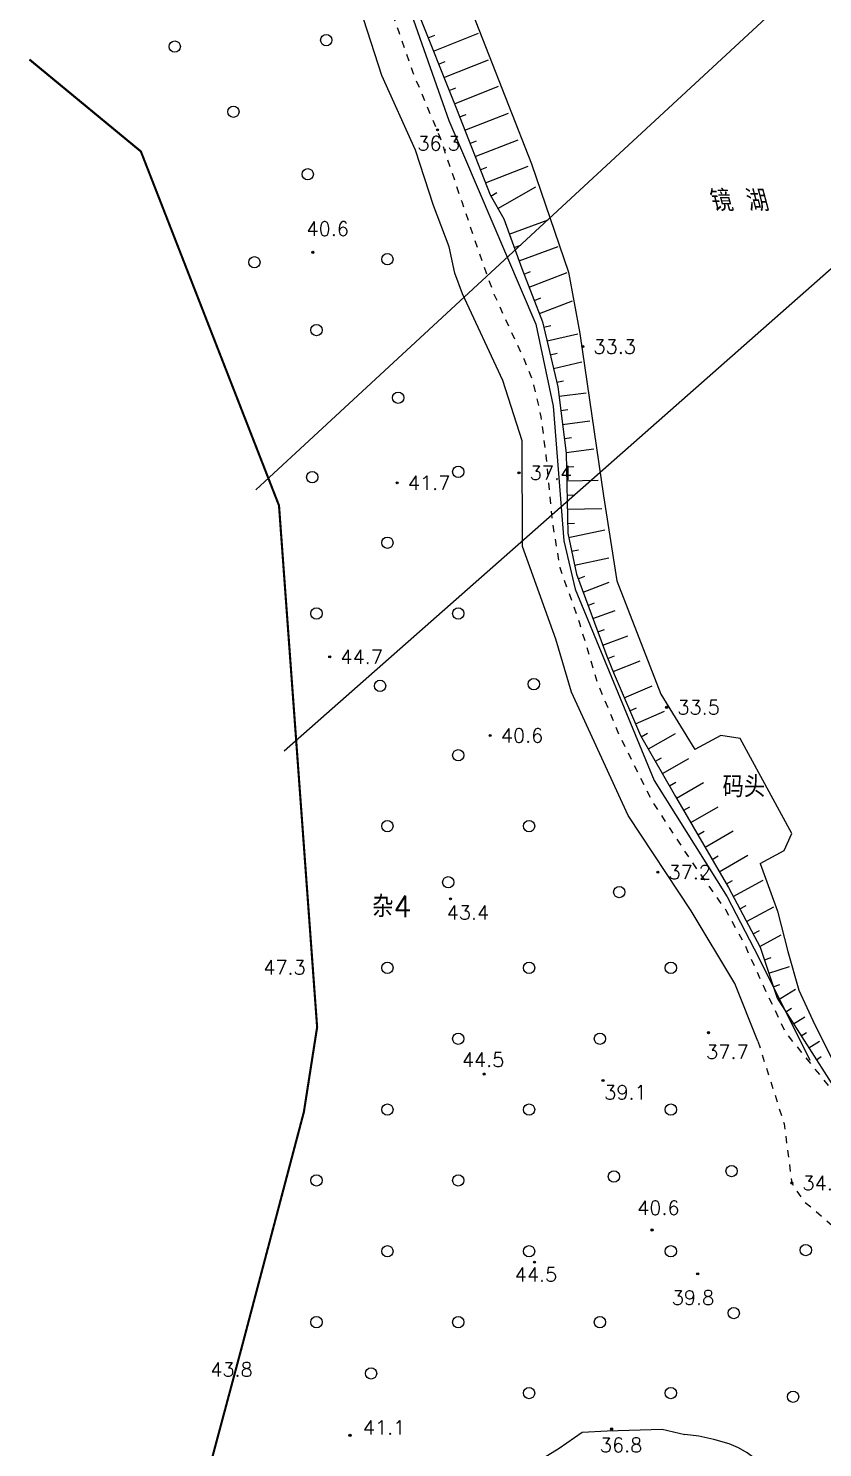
# Model space of a CAD drawing. Extents: x 115374 to 116875, y 149866 to 152432.
# Drawn here: x 115569.1 to 115681.2, y 151212.5 to 151412.7 of the extents above; entities that cross this region are included whole.
import ezdxf
from ezdxf.enums import TextEntityAlignment as Align

# ---------------------------------------------------------------- set-up
doc = ezdxf.new("R2010")
doc.units = 0
doc.header["$MEASUREMENT"] = 0
doc.header["$PDMODE"] = 32
doc.header["$PDSIZE"] = 0.3
doc.linetypes.add('X6', pattern=[2, 1, -1])
doc.layers.get('0').update_dxf_attribs({"linetype": 'CONTINUOUS'})
for name, color, linetype in [('DLSS', 5, 'CONTINUOUS'), ('DMTZ', 5, 'CONTINUOUS'), ('GCD', 1, 'CONTINUOUS'), ('GXYZ', 2, 'CONTINUOUS'), ('SXSS', 5, 'CONTINUOUS'), ('YZH', 2, 'CONTINUOUS'), ('ZBTZ', 5, 'CONTINUOUS')]:
    doc.layers.add(name, color=color, linetype=linetype)
doc.styles.add('HZ', font='rs.shx', dxfattribs={"bigfont": 'hztxt.shx'})
doc.linetypes.add('X18', pattern='A,9.4,[169,symbolx.shx,S=1,R=-90,X=0,Y=-0.15],0.6', length=10)
doc.linetypes.add('X34', pattern='A,2,[150,symbolx.shx,S=1,R=0,X=0,Y=0],1e-11', length=2)
doc.linetypes.add('X36', pattern='A,2,[4,symbolt.shx,S=1,R=180,X=0,Y=0],2,[28,symbolt.shx,S=1,R=180,X=0,Y=0],1e-11', length=4)
doc.linetypes.add('X4', pattern='A,0,-1e-09,[149,symbolx.shx,S=0.15,R=0,X=0,Y=0],-1.6', length=1.6)
doc.linetypes.add('X49', pattern='A,0,[5,symbolt.shx,S=1,R=0,X=0,Y=0],-10', length=10)

# ---------------------------------------------------------------- blocks, each defined once
blk = doc.blocks.new('GC122')
blk.add_circle((0, 0), 0.8)

msp = doc.modelspace()

# ---------------------------------------------------------------- linework, layer by layer
at = {"layer": 'DLSS', "linetype": 'X6', "flags": 128}
msp.add_lwpolyline([(115683.3, 151261.99), (115675.95, 151271.11), (115672.91, 151277.51), (115670.23, 151283.42), (115667.56, 151288.33), (115662.75, 151295.16), (115657.17, 151303.69), (115652.47, 151313.13), (115649.47, 151320.37), (115646.94, 151328.75), (115644.18, 151336.6), (115643.11, 151343.06), (115642.2, 151352.44), (115641.51, 151357.94), (115640.38, 151362.85), (115639.1, 151366.05), (115634.87, 151375.17), (115632.74, 151381.14), (115630.33, 151388.24), (115627.28, 151397.25), (115623.38, 151406.59), (115621.46, 151412.19), (115618.4, 151420.35), (115616.32, 151426.27), (115614.13, 151433.53), (115611.77, 151440.24), (115609.21, 151445.9), (115604.62, 151453.64), (115601.73, 151457.91), (115600.22, 151460.2), (115598.3, 151466.98), (115595.95, 151478.66), (115594.88, 151483.52), (115593.65, 151488.84), (115592.85, 151491.83), (115591.62, 151495.35), (115591.98, 151500)], dxfattribs=at)
at = {"layer": 'DLSS', "linetype": 'Continuous', "elevation": 33.62, "flags": 128}
msp.add_lwpolyline([(115672.37, 151294.9), (115675.76, 151296.74), (115676.85, 151299.14), (115669.55, 151312.52), (115666.86, 151312.93), (115663.17, 151310.99)], dxfattribs=at)
at = {"layer": 'DLSS', "linetype": 'X6', "elevation": 35.13, "flags": 128}
msp.add_lwpolyline([(115672.07, 151269.81), (115675.77, 151258.14), (115676.86, 151249.8), (115678.42, 151247.37), (115683.35, 151243.08), (115685.96, 151242.14)], dxfattribs=at)
at = {"layer": 'DMTZ', "linetype": 'Continuous'}
for p, q in [((115626.28, 151409.53), (115632.66, 151412.07)), ((115626.28, 151409.53), (115632.66, 151412.07)), ((115626.28, 151409.53), (115632.66, 151412.07)), ((115626.28, 151409.53), (115632.66, 151412.07)), ((115625.54, 151411.38), (115626.47, 151411.76)), ((115625.54, 151411.38), (115626.47, 151411.76)), ((115625.54, 151411.38), (115626.47, 151411.76)), ((115625.54, 151411.38), (115626.47, 151411.76)), ((115627.02, 151407.67), (115627.95, 151408.04)), ((115627.02, 151407.67), (115627.95, 151408.04)), ((115627.02, 151407.67), (115627.95, 151408.04)), ((115627.02, 151407.67), (115627.95, 151408.04)), ((115627.77, 151405.81), (115634.05, 151408.32)), ((115627.77, 151405.81), (115634.05, 151408.32)), ((115627.77, 151405.81), (115634.05, 151408.32)), ((115627.77, 151405.81), (115634.05, 151408.32)), ((115628.51, 151403.96), (115629.44, 151404.33)), ((115628.51, 151403.96), (115629.44, 151404.33)), ((115628.51, 151403.96), (115629.44, 151404.33)), ((115628.51, 151403.96), (115629.44, 151404.33)), ((115629.25, 151402.1), (115635.45, 151404.57)), ((115629.25, 151402.1), (115635.45, 151404.57)), ((115629.25, 151402.1), (115635.45, 151404.57)), ((115629.25, 151402.1), (115635.45, 151404.57)), ((115629.98, 151400.24), (115630.92, 151400.6)), ((115629.98, 151400.24), (115630.92, 151400.6)), ((115629.98, 151400.24), (115630.92, 151400.6)), ((115629.98, 151400.24), (115630.92, 151400.6)), ((115630.71, 151398.37), (115636.86, 151400.78)), ((115630.71, 151398.37), (115636.86, 151400.78)), ((115630.71, 151398.37), (115636.86, 151400.78)), ((115630.71, 151398.37), (115636.86, 151400.78)), ((115631.44, 151396.51), (115632.37, 151396.88)), ((115631.44, 151396.51), (115632.37, 151396.88)), ((115631.44, 151396.51), (115632.37, 151396.88)), ((115631.44, 151396.51), (115632.37, 151396.88)), ((115632.17, 151394.65), (115638.26, 151397.03)), ((115632.17, 151394.65), (115638.26, 151397.03)), ((115632.17, 151394.65), (115638.26, 151397.03)), ((115632.17, 151394.65), (115638.26, 151397.03)), ((115632.9, 151392.79), (115633.83, 151393.15)), ((115632.9, 151392.79), (115633.83, 151393.15)), ((115632.9, 151392.79), (115633.83, 151393.15)), ((115632.9, 151392.79), (115633.83, 151393.15)), ((115633.63, 151390.92), (115639.65, 151393.28)), ((115633.63, 151390.92), (115639.65, 151393.28)), ((115633.63, 151390.92), (115639.65, 151393.28)), ((115633.63, 151390.92), (115639.65, 151393.28)), ((115635.37, 151387.33), (115640.73, 151390.38)), ((115635.37, 151387.33), (115640.73, 151390.38)), ((115635.37, 151387.33), (115640.73, 151390.38)), ((115635.37, 151387.33), (115640.73, 151390.38)), ((115634.38, 151389.07), (115635.25, 151389.57)), ((115634.38, 151389.07), (115635.25, 151389.57)), ((115634.38, 151389.07), (115635.25, 151389.57)), ((115634.38, 151389.07), (115635.25, 151389.57)), ((115637, 151383.7), (115642.47, 151385.7)), ((115637, 151383.7), (115642.47, 151385.7)), ((115637, 151383.7), (115642.47, 151385.7)), ((115637, 151383.7), (115642.47, 151385.7)), ((115637.69, 151381.82), (115638.62, 151382.16)), ((115637.69, 151381.82), (115638.62, 151382.16)), ((115637.69, 151381.82), (115638.62, 151382.16)), ((115637.69, 151381.82), (115638.62, 151382.16)), ((115638.37, 151379.94), (115643.87, 151381.95)), ((115638.37, 151379.94), (115643.87, 151381.95)), ((115638.37, 151379.94), (115643.87, 151381.95)), ((115638.37, 151379.94), (115643.87, 151381.95)), ((115639.08, 151378.07), (115640.01, 151378.43)), ((115639.08, 151378.07), (115640.01, 151378.43)), ((115639.08, 151378.07), (115640.01, 151378.43)), ((115639.08, 151378.07), (115640.01, 151378.43)), ((115639.8, 151376.2), (115645.17, 151378.29)), ((115639.8, 151376.2), (115645.17, 151378.29)), ((115639.8, 151376.2), (115645.17, 151378.29)), ((115639.8, 151376.2), (115645.17, 151378.29)), ((115640.53, 151374.34), (115641.46, 151374.7)), ((115640.53, 151374.34), (115641.46, 151374.7)), ((115640.53, 151374.34), (115641.46, 151374.7)), ((115640.53, 151374.34), (115641.46, 151374.7)), ((115641.25, 151372.48), (115645.89, 151374.28)), ((115641.25, 151372.48), (115645.89, 151374.28)), ((115641.25, 151372.48), (115645.89, 151374.28)), ((115641.25, 151372.48), (115645.89, 151374.28)), ((115641.87, 151370.58), (115642.85, 151370.81)), ((115641.87, 151370.58), (115642.85, 151370.81)), ((115641.87, 151370.58), (115642.85, 151370.81)), ((115641.87, 151370.58), (115642.85, 151370.81)), ((115642.33, 151368.63), (115646.67, 151369.64)), ((115642.33, 151368.63), (115646.67, 151369.64)), ((115642.33, 151368.63), (115646.67, 151369.64)), ((115642.33, 151368.63), (115646.67, 151369.64)), ((115642.78, 151366.68), (115643.75, 151366.91)), ((115642.78, 151366.68), (115643.75, 151366.91)), ((115642.78, 151366.68), (115643.75, 151366.91)), ((115642.78, 151366.68), (115643.75, 151366.91)), ((115643.23, 151364.74), (115647.22, 151365.66)), ((115643.23, 151364.74), (115647.22, 151365.66)), ((115643.23, 151364.74), (115647.22, 151365.66)), ((115643.23, 151364.74), (115647.22, 151365.66)), ((115643.69, 151362.79), (115644.66, 151363.01)), ((115643.69, 151362.79), (115644.66, 151363.01)), ((115643.69, 151362.79), (115644.66, 151363.01)), ((115643.69, 151362.79), (115644.66, 151363.01)), ((115644.01, 151360.82), (115647.82, 151361.31)), ((115644.01, 151360.82), (115647.82, 151361.31)), ((115644.01, 151360.82), (115647.82, 151361.31)), ((115644.01, 151360.82), (115647.82, 151361.31)), ((115644.26, 151358.83), (115645.25, 151358.96)), ((115644.26, 151358.83), (115645.25, 151358.96)), ((115644.26, 151358.83), (115645.25, 151358.96)), ((115644.26, 151358.83), (115645.25, 151358.96)), ((115644.52, 151356.85), (115648.36, 151357.35)), ((115644.52, 151356.85), (115648.36, 151357.35)), ((115644.52, 151356.85), (115648.36, 151357.35)), ((115644.52, 151356.85), (115648.36, 151357.35)), ((115644.78, 151354.87), (115645.77, 151354.99)), ((115644.78, 151354.87), (115645.77, 151354.99)), ((115644.78, 151354.87), (115645.77, 151354.99)), ((115644.78, 151354.87), (115645.77, 151354.99)), ((115645.03, 151352.88), (115648.91, 151353.38)), ((115645.03, 151352.88), (115648.91, 151353.38)), ((115645.03, 151352.88), (115648.91, 151353.38)), ((115645.03, 151352.88), (115648.91, 151353.38)), ((115645.08, 151350.88), (115646.08, 151350.9)), ((115645.08, 151350.88), (115646.08, 151350.9)), ((115645.08, 151350.88), (115646.08, 151350.9)), ((115645.08, 151350.88), (115646.08, 151350.9)), ((115645.11, 151348.88), (115649.52, 151348.96)), ((115645.11, 151348.88), (115649.52, 151348.96)), ((115645.11, 151348.88), (115649.52, 151348.96)), ((115645.11, 151348.88), (115649.52, 151348.96)), ((115645.14, 151346.88), (115646.14, 151346.9)), ((115645.14, 151346.88), (115646.14, 151346.9)), ((115645.14, 151346.88), (115646.14, 151346.9)), ((115645.14, 151346.88), (115646.14, 151346.9)), ((115645.18, 151344.88), (115650.07, 151344.97)), ((115645.18, 151344.88), (115650.07, 151344.97)), ((115645.18, 151344.88), (115650.07, 151344.97)), ((115645.18, 151344.88), (115650.07, 151344.97)), ((115645.21, 151342.88), (115646.21, 151342.9)), ((115645.21, 151342.88), (115646.21, 151342.9)), ((115645.21, 151342.88), (115646.21, 151342.9)), ((115645.21, 151342.88), (115646.21, 151342.9)), ((115645.36, 151340.9), (115650.48, 151341.98)), ((115645.36, 151340.9), (115650.48, 151341.98)), ((115645.36, 151340.9), (115650.48, 151341.98)), ((115645.36, 151340.9), (115650.48, 151341.98)), ((115645.77, 151338.94), (115646.75, 151339.15)), ((115645.77, 151338.94), (115646.75, 151339.15)), ((115645.77, 151338.94), (115646.75, 151339.15)), ((115645.77, 151338.94), (115646.75, 151339.15)), ((115646.19, 151336.98), (115651.03, 151338.01)), ((115646.19, 151336.98), (115651.03, 151338.01)), ((115646.19, 151336.98), (115651.03, 151338.01)), ((115646.19, 151336.98), (115651.03, 151338.01)), ((115646.7, 151335.06), (115647.64, 151335.41)), ((115646.7, 151335.06), (115647.64, 151335.41)), ((115646.7, 151335.06), (115647.64, 151335.41)), ((115646.7, 151335.06), (115647.64, 151335.41)), ((115647.4, 151333.18), (115651.11, 151334.57)), ((115647.4, 151333.18), (115651.11, 151334.57)), ((115647.4, 151333.18), (115651.11, 151334.57)), ((115647.4, 151333.18), (115651.11, 151334.57)), ((115648.1, 151331.31), (115649.04, 151331.66)), ((115648.1, 151331.31), (115649.04, 151331.66)), ((115648.1, 151331.31), (115649.04, 151331.66)), ((115648.1, 151331.31), (115649.04, 151331.66)), ((115648.8, 151329.44), (115651.94, 151330.61)), ((115648.8, 151329.44), (115651.94, 151330.61)), ((115648.8, 151329.44), (115651.94, 151330.61)), ((115648.8, 151329.44), (115651.94, 151330.61)), ((115649.5, 151327.56), (115650.44, 151327.91)), ((115649.5, 151327.56), (115650.44, 151327.91)), ((115649.5, 151327.56), (115650.44, 151327.91)), ((115649.5, 151327.56), (115650.44, 151327.91)), ((115650.2, 151325.69), (115653.71, 151327)), ((115650.2, 151325.69), (115653.71, 151327)), ((115650.2, 151325.69), (115653.71, 151327)), ((115650.2, 151325.69), (115653.71, 151327)), ((115650.91, 151323.82), (115651.84, 151324.19)), ((115650.91, 151323.82), (115651.84, 151324.19)), ((115650.91, 151323.82), (115651.84, 151324.19)), ((115650.91, 151323.82), (115651.84, 151324.19)), ((115651.65, 151321.96), (115655.44, 151323.47)), ((115651.65, 151321.96), (115655.44, 151323.47)), ((115651.65, 151321.96), (115655.44, 151323.47)), ((115651.65, 151321.96), (115655.44, 151323.47)), ((115653.22, 151318.28), (115657.15, 151319.98)), ((115653.22, 151318.28), (115657.15, 151319.98)), ((115653.22, 151318.28), (115657.15, 151319.98)), ((115653.22, 151318.28), (115657.15, 151319.98)), ((115654.01, 151316.45), (115654.93, 151316.84)), ((115654.01, 151316.45), (115654.93, 151316.84)), ((115654.01, 151316.45), (115654.93, 151316.84)), ((115654.01, 151316.45), (115654.93, 151316.84)), ((115654.81, 151314.61), (115658.91, 151316.38)), ((115654.81, 151314.61), (115658.91, 151316.38)), ((115654.81, 151314.61), (115658.91, 151316.38)), ((115654.81, 151314.61), (115658.91, 151316.38)), ((115655.62, 151312.78), (115656.49, 151313.28)), ((115655.62, 151312.78), (115656.49, 151313.28)), ((115655.62, 151312.78), (115656.49, 151313.28)), ((115655.62, 151312.78), (115656.49, 151313.28)), ((115656.62, 151311.05), (115660.44, 151313.25)), ((115656.62, 151311.05), (115660.44, 151313.25)), ((115656.62, 151311.05), (115660.44, 151313.25)), ((115656.62, 151311.05), (115660.44, 151313.25)), ((115657.61, 151309.32), (115658.48, 151309.82)), ((115657.61, 151309.32), (115658.48, 151309.82)), ((115657.61, 151309.32), (115658.48, 151309.82)), ((115657.61, 151309.32), (115658.48, 151309.82)), ((115658.61, 151307.58), (115662.31, 151309.71)), ((115658.61, 151307.58), (115662.31, 151309.71)), ((115658.61, 151307.58), (115662.31, 151309.71)), ((115658.61, 151307.58), (115662.31, 151309.71)), ((115659.61, 151305.85), (115660.48, 151306.35)), ((115659.61, 151305.85), (115660.48, 151306.35)), ((115659.61, 151305.85), (115660.48, 151306.35)), ((115659.61, 151305.85), (115660.48, 151306.35)), ((115660.61, 151304.12), (115664.39, 151306.31)), ((115660.61, 151304.12), (115664.39, 151306.31)), ((115660.61, 151304.12), (115664.39, 151306.31)), ((115660.61, 151304.12), (115664.39, 151306.31)), ((115661.61, 151302.39), (115662.48, 151302.89)), ((115661.61, 151302.39), (115662.48, 151302.89)), ((115661.61, 151302.39), (115662.48, 151302.89)), ((115661.61, 151302.39), (115662.48, 151302.89)), ((115662.61, 151300.66), (115666.48, 151302.89)), ((115662.61, 151300.66), (115666.48, 151302.89)), ((115662.61, 151300.66), (115666.48, 151302.89)), ((115662.61, 151300.66), (115666.48, 151302.89)), ((115663.61, 151298.92), (115664.48, 151299.43)), ((115663.61, 151298.92), (115664.48, 151299.43)), ((115663.61, 151298.92), (115664.48, 151299.43)), ((115663.61, 151298.92), (115664.48, 151299.43)), ((115664.61, 151297.19), (115668.57, 151299.48)), ((115664.61, 151297.19), (115668.57, 151299.48)), ((115664.61, 151297.19), (115668.57, 151299.48)), ((115664.61, 151297.19), (115668.57, 151299.48)), ((115665.62, 151295.46), (115666.48, 151295.96)), ((115665.62, 151295.46), (115666.48, 151295.96)), ((115665.62, 151295.46), (115666.48, 151295.96)), ((115665.62, 151295.46), (115666.48, 151295.96)), ((115666.62, 151293.73), (115670.65, 151296.06)), ((115666.62, 151293.73), (115670.65, 151296.06)), ((115666.62, 151293.73), (115670.65, 151296.06)), ((115666.62, 151293.73), (115670.65, 151296.06)), ((115667.62, 151292), (115668.48, 151292.5)), ((115667.62, 151292), (115668.48, 151292.5)), ((115667.62, 151292), (115668.48, 151292.5)), ((115667.62, 151292), (115668.48, 151292.5)), ((115668.58, 151290.25), (115672.82, 151292.52)), ((115668.58, 151290.25), (115672.82, 151292.52)), ((115668.58, 151290.25), (115672.82, 151292.52)), ((115668.58, 151290.25), (115672.82, 151292.52)), ((115669.52, 151288.48), (115670.41, 151288.96)), ((115669.52, 151288.48), (115670.41, 151288.96)), ((115669.52, 151288.48), (115670.41, 151288.96)), ((115669.52, 151288.48), (115670.41, 151288.96)), ((115670.47, 151286.72), (115674.32, 151288.78)), ((115670.47, 151286.72), (115674.32, 151288.78)), ((115670.47, 151286.72), (115674.32, 151288.78)), ((115670.47, 151286.72), (115674.32, 151288.78)), ((115671.41, 151284.96), (115672.29, 151285.43)), ((115671.41, 151284.96), (115672.29, 151285.43)), ((115671.41, 151284.96), (115672.29, 151285.43)), ((115671.41, 151284.96), (115672.29, 151285.43)), ((115672.36, 151283.19), (115675.37, 151284.81)), ((115672.36, 151283.19), (115675.37, 151284.81)), ((115672.36, 151283.19), (115675.37, 151284.81)), ((115672.36, 151283.19), (115675.37, 151284.81)), ((115673, 151281.3), (115673.95, 151281.61)), ((115673, 151281.3), (115673.95, 151281.61)), ((115673, 151281.3), (115673.95, 151281.61)), ((115673, 151281.3), (115673.95, 151281.61)), ((115673.62, 151279.4), (115676.55, 151280.36)), ((115673.62, 151279.4), (115676.55, 151280.36)), ((115673.62, 151279.4), (115676.55, 151280.36)), ((115673.62, 151279.4), (115676.55, 151280.36)), ((115674.24, 151277.5), (115675.19, 151277.81)), ((115674.24, 151277.5), (115675.19, 151277.81)), ((115674.24, 151277.5), (115675.19, 151277.81)), ((115674.24, 151277.5), (115675.19, 151277.81)), ((115674.94, 151275.63), (115677.4, 151277.14)), ((115674.94, 151275.63), (115677.4, 151277.14)), ((115674.94, 151275.63), (115677.4, 151277.14)), ((115674.94, 151275.63), (115677.4, 151277.14)), ((115676.02, 151273.95), (115676.83, 151274.45)), ((115676.02, 151273.95), (115676.83, 151274.45)), ((115676.02, 151273.95), (115676.83, 151274.45)), ((115676.02, 151273.95), (115676.83, 151274.45)), ((115677.09, 151272.26), (115678.7, 151273.25)), ((115677.09, 151272.26), (115678.7, 151273.25)), ((115677.09, 151272.26), (115678.7, 151273.25)), ((115677.09, 151272.26), (115678.7, 151273.25)), ((115678.17, 151270.57), (115678.93, 151271.04)), ((115678.17, 151270.57), (115678.93, 151271.04)), ((115678.17, 151270.57), (115678.93, 151271.04)), ((115678.17, 151270.57), (115678.93, 151271.04)), ((115679.24, 151268.89), (115680.76, 151269.82)), ((115679.24, 151268.89), (115680.76, 151269.82)), ((115679.24, 151268.89), (115680.76, 151269.82)), ((115679.24, 151268.89), (115680.76, 151269.82)), ((115680.32, 151267.2), (115681.02, 151267.63)), ((115680.32, 151267.2), (115681.02, 151267.63)), ((115680.32, 151267.2), (115681.02, 151267.63)), ((115680.32, 151267.2), (115681.02, 151267.63))]:
    msp.add_line(p, q, dxfattribs=at)
at = {"layer": 'DMTZ', "linetype": 'X36', "elevation": 35.13, "flags": 128}
msp.add_lwpolyline([(115672.07, 151269.81), (115668.8, 151277.95), (115662.65, 151288.22), (115653.79, 151301.66), (115645.76, 151319.05), (115643.57, 151326.53), (115638.86, 151339.62), (115638.79, 151354.53), (115636.08, 151363.03), (115630.41, 151375.26), (115629.3, 151378.18), (115628.49, 151381.91), (115626.31, 151387.75), (115623.75, 151395.55), (115618.99, 151406.1), (115615.93, 151415.55), (115612.95, 151424.04), (115609.28, 151435.74), (115606.33, 151442.77), (115604.9, 151445.41), (115603.6, 151447.18), (115601.81, 151451.19), (115599.04, 151454.3), (115596.91, 151458.01), (115595.95, 151460.42), (115594.53, 151465.26)], dxfattribs=at)
at = {"layer": 'DMTZ', "linetype": 'Continuous', "flags": 128}
msp.add_lwpolyline([(115623.74, 151415.88), (115629.55, 151401.36), (115634.29, 151389.24), (115636.21, 151385.85), (115638.77, 151378.85), (115641.7, 151371.33), (115643.83, 151362.16), (115645.04, 151352.8), (115645.24, 151341.48), (115646.46, 151335.71), (115650.78, 151324.15), (115651.8, 151321.59), (115655.51, 151312.97), (115660.47, 151304.35), (115667.92, 151291.49), (115672.41, 151283.1), (115674.77, 151275.9), (115683.49, 151262.23)], dxfattribs=at)
at = {"layer": 'DMTZ', "linetype": 'X34', "elevation": 71.06, "flags": 128}
msp.add_lwpolyline([(115634.42, 151207.5), (115639.97, 151209.9), (115644.03, 151212.38), (115647.26, 151214.64), (115650.82, 151214.83), (115658.57, 151215.08), (115661.77, 151214.29)], dxfattribs=at)
at = {"layer": 'GCD', "linetype": 'Continuous'}
for p in [(115626.87, 151398.43, 36.3), (115609.27, 151381.13, 40.62), (115647.37, 151367.83, 33.31), (115638.37, 151350.01, 37.36), (115621.18, 151348.61, 41.7), (115611.66, 151324.05, 44.68), (115659.2, 151316.93, 33.5), (115634.3, 151312.94, 40.57), (115657.96, 151293.66, 37.23), (115628.71, 151289.89, 43.37), (115665.11, 151271.01, 37.71), (115633.45, 151265.17, 44.51), (115650.21, 151264.27, 39.15), (115676.86, 151249.8, 34.72), (115657.14, 151243.17, 40.6), (115640.56, 151238.63, 44.45), (115663.58, 151236.98, 39.83), (115614.51, 151214.18, 41.12), (115651.43, 151215.09, 36.81)]:
    msp.add_point(p, dxfattribs=at)
at = {"layer": 'GXYZ', "linetype": 'Continuous'}
for p, q in [((115736.59, 151472.88), (115601.22, 151347.61)), ((115736.59, 151472.88), (115601.22, 151347.61)), ((115736.59, 151472.88), (115601.22, 151347.61)), ((115736.59, 151472.88), (115601.22, 151347.61)), ((115605.24, 151310.79), (115739.99, 151429.64))]:
    msp.add_line(p, q, dxfattribs=at)
at = {"layer": 'SXSS', "linetype": 'Continuous', "flags": 128}
for points in [[(115603.19, 151500), (115604.62, 151494.22), (115606.5, 151485.68), (115610.03, 151473.37), (115615.73, 151458.32), (115620.27, 151445.88), (115627.44, 151426.78), (115630.37, 151418.49), (115640.12, 151393.6), (115645.33, 151378.32), (115646.95, 151369.69), (115650.29, 151346.79), (115652.17, 151334.79), (115658.4, 151318.79), (115663.17, 151310.99)], [(115672.37, 151294.9), (115674.86, 151288.15), (115676.28, 151282.46), (115677.87, 151277.03), (115680.09, 151272.11), (115682.86, 151266.63)]]:
    msp.add_lwpolyline(points, dxfattribs=at)
at = {"layer": 'YZH', "linetype": 'X18', "const_width": 0.3, "elevation": 0.36}
msp.add_lwpolyline([(115692.52, 151000), (115690.14, 151019.46), (115689.54, 151029.8), (115689.92, 151041.37), (115688.47, 151046.34), (115685.92, 151051.47), (115682.11, 151057.58), (115668.33, 151075.52), (115662.39, 151083.49), (115650.13, 151099.3), (115631.92, 151122.15), (115612.74, 151136.89), (115602.51, 151144.51), (115595.07, 151167.03), (115588.7, 151187.23), (115599.16, 151226.3), (115608.01, 151259.82), (115609.88, 151271.79), (115604.5, 151345.4), (115585.01, 151395.37), (115569.29, 151408.34)], dxfattribs=at)
at = {"layer": 'ZBTZ', "linetype": 'X49', "flags": 128}
msp.add_lwpolyline([(115593.6, 151498.74), (115600.79, 151464.91), (115612.9, 151443.98), (115628.46, 151399.75), (115640.73, 151370.98), (115643.2, 151359.4), (115644.67, 151340.44), (115646.31, 151333.58), (115657.43, 151306.6), (115667.76, 151290.16), (115672.18, 151281.66), (115679.38, 151267.11)], dxfattribs=at)
at = {"layer": 'ZBTZ', "linetype": 'X4', "elevation": 63.89, "flags": 128}
msp.add_lwpolyline([(115690.06, 151199.93), (115688.96, 151200.52), (115687.45, 151201.33), (115685.8, 151202.21), (115684.02, 151203.17), (115682.1, 151204.2), (115680.2, 151205.24), (115678.49, 151206.2), (115676.97, 151207.08), (115675.64, 151207.9), (115674.49, 151208.64), (115672.76, 151209.9), (115671.67, 151210.89), (115670.57, 151211.72), (115669.35, 151212.43), (115668.01, 151212.99), (115665.85, 151213.62), (115663.76, 151214.05), (115661.77, 151214.29)], dxfattribs=at)

# ---------------------------------------------------------------- block references
at = {"layer": 'ZBTZ', "linetype": 'Continuous'}
for p in [(115589.79, 151410.16), (115611.17, 151411.08), (115598.07, 151400.98), (115608.55, 151392.15), (115601.03, 151379.73), (115619.79, 151380.16), (115609.79, 151370.16), (115621.32, 151360.61), (115609.19, 151349.4), (115629.79, 151350.16), (115619.79, 151340.16), (115609.79, 151330.16), (115629.79, 151330.16), (115618.76, 151319.95), (115640.46, 151320.2), (115629.79, 151310.16), (115619.79, 151300.16), (115639.79, 151300.16), (115628.39, 151292.23), (115652.51, 151290.85), (115619.79, 151280.16), (115639.79, 151280.16), (115659.79, 151280.16), (115629.79, 151270.16), (115649.79, 151270.16), (115619.79, 151260.16), (115639.79, 151260.16), (115659.79, 151260.16), (115668.37, 151251.48), (115609.79, 151250.16), (115629.79, 151250.16), (115651.76, 151250.71), (115619.79, 151240.16), (115639.79, 151240.16), (115659.79, 151240.16), (115678.83, 151240.34), (115668.66, 151231.44), (115609.79, 151230.16), (115629.79, 151230.16), (115649.79, 151230.16), (115617.49, 151222.93), (115639.79, 151220.16), (115659.79, 151220.16), (115677.04, 151219.64)]:
    msp.add_blockref('GC122', p, dxfattribs=at)

# ---------------------------------------------------------------- texts
at = {"layer": 'DLSS', "linetype": 'Continuous', "style": 'HZ'}
msp.add_text('码头', height=3, dxfattribs=at).set_placement((115670.09, 151305.86), align=Align.MIDDLE)
at = {"layer": 'GCD', "linetype": 'Continuous', "style": 'HZ'}
for s, p in [('36.3', (115624.03, 151395.51, 36.3)), ('40.6', (115608.37, 151383.46, 40.62)), ('33.3', (115648.87, 151366.83, 33.31)), ('37.4', (115639.87, 151349.01, 37.36)), ('41.7', (115622.68, 151347.61, 41.7)), ('44.7', (115613.16, 151323.05, 44.68)), ('33.5', (115660.7, 151315.93, 33.5)), ('40.6', (115635.8, 151311.94, 40.57)), ('37.2', (115659.46, 151292.66, 37.23)), ('43.4', (115628.16, 151286.98, 43.37)), ('47.3', (115602.27, 151279.22, 47.33)), ('44.5', (115630.3, 151266.2, 44.51)), ('37.7', (115664.77, 151267.3, 37.71)), ('39.1', (115650.39, 151261.59, 39.15)), ('34.7', (115678.36, 151248.8, 34.72)), ('40.6', (115655.03, 151245.29, 40.6)), ('44.5', (115637.76, 151235.89, 44.45)), ('39.8', (115659.91, 151232.62, 39.83)), ('43.8', (115594.79, 151222.47, 43.77)), ('41.1', (115616.33, 151214.3, 41.12)), ('36.8', (115649.77, 151211.82, 71.06))]:
    msp.add_text(s, height=2, dxfattribs=at).set_placement(p)
at = {"layer": 'SXSS', "linetype": 'Continuous', "style": 'HZ', "oblique": 345}
msp.add_text('镜 湖', height=3, dxfattribs=at).set_placement((115669.88, 151388.6), align=Align.MIDDLE)
at = {"layer": 'ZBTZ', "linetype": 'Continuous', "style": 'HZ'}
msp.add_text('杂4', height=3, dxfattribs=at).set_placement((115620.44, 151288.97), align=Align.MIDDLE)

doc.saveas('drawing.dxf')
